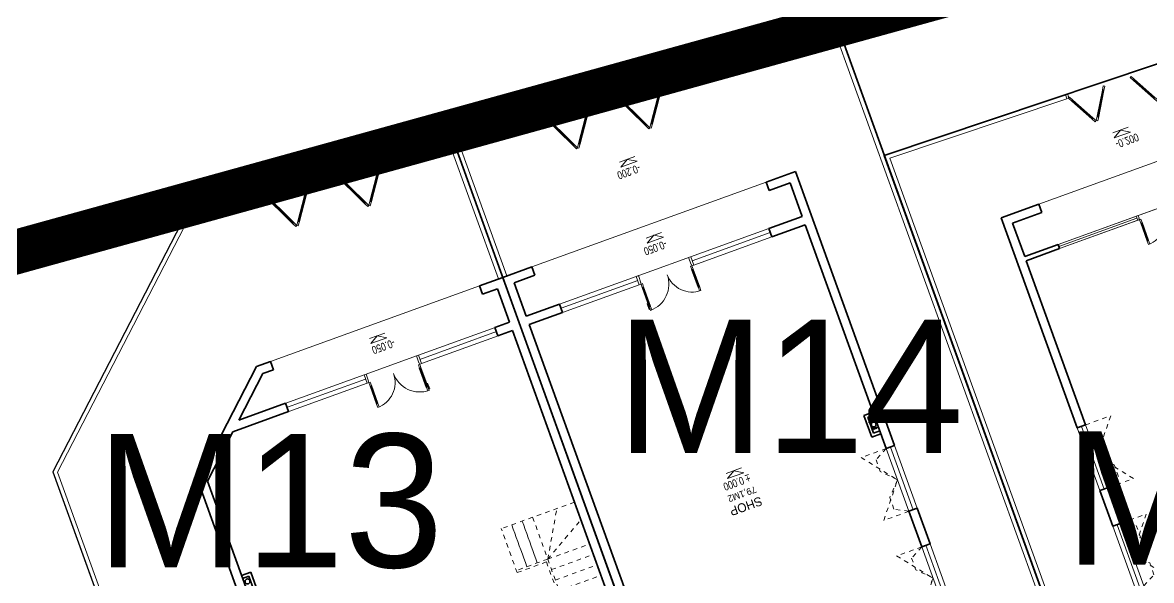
# Model space of a CAD drawing. Header units: metres. Extents: x 551291 to 569219, y 2064429 to 2066248.
# Drawn here: x 552762.54 to 552787.92, y 2065879.98 to 2065892.52 of the extents above; entities that cross this region are included whole.
import ezdxf

# ---------------------------------------------------------------- set-up
doc = ezdxf.new("R2010")
doc.units = ezdxf.units.M
for name, pattern in [('$AUDIT_BAD_LTYPE2', [0]), ('CENTER', [2, 1.25, -0.25, 0.25, -0.25]), ('HIDDEN', [0.375, 0.25, -0.125]), ('HIDDEN2', [0.1875, 0.125, -0.0625])]:
    doc.linetypes.add(name, pattern=pattern)
doc.layers.get('0').update_dxf_attribs({"linetype": 'CONTINUOUS'})
for name, color, linetype in [('-AREA', 2, 'CONTINUOUS'), ('APOLIC', 7, 'CONTINUOUS'), ('ChiaLo', 128, 'CENTER'), ('datOlienke', 42, 'CONTINUOUS'), ('ghi_chu', 7, 'CONTINUOUS'), ('LogDg', 7, 'CONTINUOUS'), ('LoLK', 6, 'CONTINUOUS'), ('RANHGIOI', 2, 'HIDDEN'), ('TEXT25', 2, 'CONTINUOUS'), ('ViaHeS', 32, 'CONTINUOUS')]:
    doc.layers.add(name, color=color, linetype=linetype)
for name, color, linetype, lineweight in [('-CONCRETE', 1, 'CONTINUOUS', 35), ('-DOOR', 137, 'CONTINUOUS', 9), ('-HATCH', 8, 'CONTINUOUS', 5), ('-KH', 143, 'CONTINUOUS', 13), ('-LINE1', 7, 'CONTINUOUS', 18), ('-LINE2', 252, 'CONTINUOUS', 9), ('-TEXT', 7, 'CONTINUOUS', 15), ('-WALL', 4, 'CONTINUOUS', 35)]:
    doc.layers.add(name, color=color, linetype=linetype, lineweight=lineweight)
doc.styles.add('1', font='arial.ttf')
doc.styles.add('avantH', font='', dxfattribs={"height": 10})
doc.styles.add('SVN_AVO_thuong', font='')
doc.styles.add('T1', font='', dxfattribs={"height": 200})
doc.styles.get('avantH').set_extended_font_data('.VnAvantH')
doc.styles.get('SVN_AVO_thuong').set_extended_font_data('SVN-Avo')
doc.styles.get('T1').set_extended_font_data('VNgeometric Light')

# ---------------------------------------------------------------- blocks, each defined once
blk = doc.blocks.new('CONG2')
at = {"layer": '-LINE1', "lineweight": 18}
blk.add_line((257137, -126793), (257137, -126693), dxfattribs=at)
at = {"ltscale": 100}
for p, q in [((255907, -126606), (256397, -125757)), ((256427, -125775), (255937, -126623)), ((256527, -125775), (257017, -126623)), ((257047, -126606), (256557, -125757))]:
    blk.add_line(p, q, dxfattribs=at)
at = {"color": 8, "ltscale": 100}
for points in [[(256412, -125755), (256421, -125760), (255921, -126626), (255912, -126621)], [(256541, -125755), (256533, -125760), (257033, -126626), (257041, -126621)]]:
    blk.add_lwpolyline(points, close=True, dxfattribs=at)
at = {"ltscale": 100}
for points in [[(256477, -125688), (256427, -125775), (256416, -125768), (256421, -125760), (256412, -125755), (256407, -125763), (256397, -125757), (256447, -125671)], [(256477, -125688), (256527, -125775), (256538, -125768), (256533, -125760), (256541, -125755), (256546, -125763), (256557, -125757), (256507, -125671)], [(255917, -126612), (255912, -126621), (255921, -126626), (255926, -126617), (255937, -126623), (255887, -126710), (255857, -126693), (255907, -126606)], [(257036, -126612), (257041, -126621), (257033, -126626), (257028, -126617), (257017, -126623), (257067, -126710), (257097, -126693), (257047, -126606)], [(257087, -126728), (257097, -126728), (257097, -126693), (257137, -126693), (257137, -126793), (257087, -126793)]]:
    blk.add_lwpolyline(points, close=True, dxfattribs=at)
blk = doc.blocks.new('*U1119')
for points in [[(22, 564), (22, 734), (50, 734), (50, 706), (27, 706), (27, 564)], [(0, 0), (50, 0), (50, -40), (60, -40), (60, -246), (0, -246)], [(1599, 0), (1549, 0), (1549, -40), (1539, -40), (1539, -246), (1599, -246)]]:
    blk.add_lwpolyline(points, close=True)
for points in [[(50, 670), (90, 670), (90, 770), (50, 770), (50, 670)], [(50, 673), (50, 100)], [(1549, 629), (1509, 629), (1509, 729), (1549, 729), (1549, 629)], [(1549, 632), (1549, 100)], [(50, 100), (90, 100), (90, 0), (50, 0), (50, 100)], [(1549, 100), (1509, 100), (1509, 0), (1549, 0), (1549, 100)]]:
    blk.add_lwpolyline(points)
at = {"ltscale": 0.3}
for points in [[(820, 0, 0.414214), (50, 770, 0.414214)], [(820, 0, -0.414214), (1549, 729, -0.414214)]]:
    blk.add_lwpolyline(points, format="xyb", dxfattribs=at)
at = {"layer": 'APOLIC', "linetype": '$AUDIT_BAD_LTYPE2'}
for p, q in [((70, 100), (70, 670)), ((90, 670), (90, 100)), ((1509, 629), (1509, 100)), ((1529, 100), (1529, 629))]:
    blk.add_line(p, q, dxfattribs=at)
blk = doc.blocks.new('MAU M13SH')
at = {"layer": '-CONCRETE'}
blk.add_circle((835, 3252, 0), 55, dxfattribs=at)
at = {"layer": '-DOOR'}
for p, q in [((-4509, -23), (-6342, -23)), ((-4509, -123), (-6342, -123)), ((-4509, -223), (-6342, -223)), ((-3258, -223), (-4460, -223)), ((-1342, -23), (-3209, -23)), ((-3209, -123), (-1342, -123)), ((-1342, -223), (-3209, -223))]:
    blk.add_line(p, q, dxfattribs=at)
at = {"layer": '-KH'}
blk.add_line((-3599, -949), (-3967, -949), dxfattribs=at)
blk.add_lwpolyline([(-3978, -832), (-3588, -832), (-3783, -949)], close=True, dxfattribs=at)
blk.add_solid([(-3783, -949), (-3783, -832), (-3978, -832), (-3783, -949)], dxfattribs=at)
at = {"layer": '-LINE1', "linetype": 'Continuous', "ltscale": 10}
for p, q in [((-5341, -4719), (-5348, -4819)), ((-2350, -4951), (-2357, -5050))]:
    blk.add_line(p, q, dxfattribs=at)
blk.add_lwpolyline([(-6885, -4700), (-870, -5165), (4115, -551), (4115, 16777), (-6885, 16777)], close=True, dxfattribs=at)
blk.add_lwpolyline([(-6885, -4700), (-870, -5165), (4115, -551), (4115, 16777), (-6885, 16777)], close=True, dxfattribs=at)
for points in [[(-2350, -4951), (-906, -5062), (4015, -508), (4015, 15278)], [(-6785, -1223), (-6785, -4607), (-5341, -4719)]]:
    blk.add_lwpolyline(points, dxfattribs=at)
at = {"layer": '-LINE2', "linetype": 'HIDDEN'}
for p, q in [((-5685, 5077), (-5685, 6275)), ((-5635, 5127), (-5635, 6288)), ((-5685, 5077), (-6685, 4500)), ((-5685, 5077), (-6262, 4077)), ((-5685, 5077), (-4935, 5077)), ((-5685, 4077), (-5685, 5077)), ((-5635, 5127), (-4935, 5127)), ((-5435, 5077), (-5435, 4077)), ((-5435, 4077), (-5435, 5077)), ((-5185, 5077), (-5185, 4077)), ((-5185, 4077), (-5185, 5077)), ((-4935, 5127), (-4935, 4077)), ((-6685, 4077), (-4935, 4077))]:
    blk.add_line(p, q, dxfattribs=at)
at = {"layer": '-LINE2', "linetype": 'HIDDEN', "lineweight": 18}
for p, q in [((-5685, 5827), (-6685, 5827)), ((-5685, 5577), (-6685, 5577)), ((-5685, 5327), (-6685, 5327)), ((-5685, 5077), (-6685, 5077))]:
    blk.add_line(p, q, dxfattribs=at)
at = {"layer": '-LINE2'}
blk.add_line((-1334, -1223), (-6334, -1223), dxfattribs=at)
at = {"layer": '-WALL'}
for p, q in [((-6885, -1223), (-6885, 14777)), ((-6685, -23), (-6685, 8577)), ((915, 5203), (915, 825)), ((1115, 5203), (1115, 738)), ((695, 3085), (695, 3555)), ((765, 3155), (765, 3485)), ((695, 3085), (915, 3085)), ((765, 3155), (915, 3155)), ((915, 825), (0, -22)), ((1115, 738), (-1002, -1222)), ((-6334, -23), (-6685, -23)), ((-6334, -223), (-6685, -223)), ((-6685, -1023), (-6685, -223)), ((-6334, -23), (-6334, -223)), ((0, -23), (-1334, -23)), ((-1334, -23), (-1334, -223)), ((-216, -223), (-1334, -223)), ((-216, -223), (-1080, -1023)), ((-6334, -1223), (-6885, -1223)), ((-6334, -1023), (-6685, -1023)), ((-6334, -1023), (-6334, -1223)), ((-1080, -1023), (-1334, -1023)), ((-1334, -1023), (-1334, -1223)), ((-1002, -1223), (-1334, -1223))]:
    blk.add_line(p, q, dxfattribs=at)
at = {"layer": '-DOOR', "xscale": 0.8130081300813009, "yscale": 0.8130081300813009, "zscale": 0.8130081300813009}
blk.add_blockref('*U1119', (-4509, -23), dxfattribs=at)
at = {"layer": '-DOOR', "xscale": -1, "rotation": 355.5747452186498}
blk.add_blockref('CONG2', (260805, 101755), dxfattribs=at)
at = {"layer": '-DOOR', "rotation": 355.5747452186257}
blk.add_blockref('CONG2', (-248945, 141205), dxfattribs=at)
at = {"layer": '-TEXT', "style": '1', "width": 0.75}
blk.add_text('-0.050', height=180, dxfattribs=at).set_placement((-4105, -761))
blk = doc.blocks.new('MAU M14SH')
at = {"layer": '-CONCRETE'}
for centre, radius in [((80, 5026, 0), 55), ((49, 5116, 0), 13), ((91, 5116, 0), 13), ((129, 5116, 0), 13), ((80, 4905, 0), 55)]:
    blk.add_circle(centre, radius, dxfattribs=at)
at = {"layer": '-DOOR'}
for p, q in [((-200, 9479), (-200, 7979)), ((-100, 9479), (-100, 7979)), ((0, 9479), (0, 7979)), ((-200, 7129), (-200, 5629)), ((-100, 7129), (-100, 5629)), ((0, 7129), (0, 5629)), ((800, 280), (2667, 280)), ((3967, 280), (5800, 280)), ((2667, 180), (800, 180)), ((800, 80), (3967, 80)), ((3967, 180), (5800, 180)), ((3967, 80), (5800, 80))]:
    blk.add_line(p, q, dxfattribs=at)
at = {"layer": '-HATCH'}
blk.add_line((500, -920), (6100, -920), dxfattribs=at)
at = {"layer": '-KH'}
for p, q in [((3207, 4934), (3575, 4934)), ((3101, -655), (3469, -655)), ((3082, -2464), (3450, -2464))]:
    blk.add_line(p, q, dxfattribs=at)
for points in [[(3586, 5052), (3196, 5052), (3391, 4934)], [(3480, -538), (3090, -538), (3285, -655)], [(3462, -2347), (3071, -2347), (3266, -2464)]]:
    blk.add_lwpolyline(points, close=True, dxfattribs=at)
for points in [[(3391, 4934), (3391, 5052), (3586, 5052), (3391, 4934)], [(3285, -655), (3285, -538), (3480, -538), (3285, -655)], [(3266, -2464), (3266, -2347), (3462, -2347), (3266, -2464)]]:
    blk.add_solid(points, dxfattribs=at)
at = {"layer": '-LINE1', "linetype": 'Continuous', "ltscale": 10}
for p, q in [((1800, -4011), (1808, -3911)), ((4800, -4243), (4808, -4143))]:
    blk.add_line(p, q, dxfattribs=at)
for points in [[(-2100, 16980), (-2100, -3608), (1808, -3911)], [(4808, -4143), (6700, -4289), (6700, -920)]]:
    blk.add_lwpolyline(points, dxfattribs=at)
at = {"layer": '-LINE2', "linetype": 'HIDDEN2', "ltscale": 10}
for p, q in [((600, 9479), (0, 8729)), ((0, 8729), (300, 9039)), ((600, 7979), (0, 8729)), ((0, 8729), (300, 8419)), ((300, 8140), (300, 8419)), ((0, 7979), (300, 8140)), ((0, 7979), (600, 7979)), ((0, 7130), (600, 7130)), ((600, 7130), (0, 6380)), ((0, 7130), (300, 6969)), ((300, 6969), (300, 6690)), ((0, 6380), (300, 6690)), ((600, 5630), (0, 6380)), ((0, 6379), (300, 6069)), ((300, 5790), (300, 6069)), ((0, 5629), (300, 5790)), ((0, 5630), (600, 5630))]:
    blk.add_line(p, q, dxfattribs=at)
at = {"layer": '-WALL', "linetype": 'Continuous', "ltscale": 10}
for p, q in [((6800, -920), (6800, 15080)), ((6600, 280), (6600, 9380)), ((-200, 7979), (-200, 7129)), ((0, 7979), (0, 7129)), ((-200, 5629), (-200, -920)), ((0, 5629), (0, 280)), ((0, 280), (800, 280)), ((5800, 280), (6600, 280)), ((0, 80), (800, 80)), ((0, 80), (0, -720)), ((5800, 80), (6600, 80)), ((6600, -720), (6600, 80)), ((0, -720), (500, -720)), ((6100, -720), (6600, -720)), ((-200, -920), (500, -920)), ((6100, -920), (6800, -920))]:
    blk.add_line(p, q, dxfattribs=at)
at = {"layer": '-WALL'}
for p, q in [((0, 7979), (-200, 7979)), ((0, 7129), (-200, 7129)), ((0, 5629), (-200, 5629)), ((220, 5279), (0, 5279)), ((150, 5209), (0, 5209)), ((150, 4829), (150, 5209)), ((220, 4759), (220, 5279)), ((150, 4829), (0, 4829)), ((220, 4759), (0, 4759)), ((800, 280), (800, 80)), ((5800, 280), (5800, 80)), ((6000, 80), (6000, 80)), ((500, -720), (500, -920)), ((6100, -720), (6100, -920))]:
    blk.add_line(p, q, dxfattribs=at)
at = {"layer": '-WALL', "linetype": 'Continuous', "ltscale": 10}
blk.add_lwpolyline([(-2200, -3701), (6800, -4398), (6800, 17080), (-2200, 17080)], close=True, dxfattribs=at)
at = {"layer": '-DOOR', "xscale": -0.8130081300813009, "yscale": 0.8130081300813009, "zscale": 0.8130081300813009}
blk.add_blockref('*U1119', (3967, 280), dxfattribs=at)
at = {"layer": '-DOOR', "xscale": -1, "rotation": 355.5640760012148}
blk.add_blockref('CONG2', (267974, 102514), dxfattribs=at)
at = {"layer": '-DOOR', "rotation": 355.5854027012493}
blk.add_blockref('CONG2', (-241815, 141966), dxfattribs=at)
at = {"layer": '-TEXT', "style": '1', "width": 0.75}
for s, p in [('%%P 0.000', (3100, 5116)), ('-0.050', (3076, -467)), ('-0.200', (3057, -2276))]:
    blk.add_text(s, height=180, dxfattribs=at).set_placement(p)
at = {"layer": 'TEXT25'}
for s, height, rotation, style, p in [('SHOP', 200, 0, 'SVN_AVO_thuong', (3027, 5677)), ('79,1M2', 150, 360, 'T1', (3062, 5416))]:
    blk.add_text(s, height=height, rotation=rotation, dxfattribs=dict(at, style=style)).set_placement(p)
blk = doc.blocks.new('*U1100')
for points in [[(22, 564), (22, 734), (50, 734), (50, 706), (27, 706), (27, 564)], [(0, 0), (50, 0), (50, -40), (60, -40), (60, -123), (0, -123)], [(1599, 0), (1549, 0), (1549, -40), (1539, -40), (1539, -123), (1599, -123)]]:
    blk.add_lwpolyline(points, close=True)
for points in [[(50, 670), (90, 670), (90, 770), (50, 770), (50, 670)], [(50, 673), (50, 100)], [(1549, 629), (1509, 629), (1509, 729), (1549, 729), (1549, 629)], [(1549, 632), (1549, 100)], [(50, 100), (90, 100), (90, 0), (50, 0), (50, 100)], [(1549, 100), (1509, 100), (1509, 0), (1549, 0), (1549, 100)]]:
    blk.add_lwpolyline(points)
at = {"ltscale": 0.3}
for points in [[(820, 0, 0.414214), (50, 770, 0.414214)], [(820, 0, -0.414214), (1549, 729, -0.414214)]]:
    blk.add_lwpolyline(points, format="xyb", dxfattribs=at)
at = {"layer": 'APOLIC', "linetype": '$AUDIT_BAD_LTYPE2'}
for p, q in [((70, 100), (70, 670)), ((90, 670), (90, 100)), ((1509, 629), (1509, 100)), ((1529, 100), (1529, 629))]:
    blk.add_line(p, q, dxfattribs=at)
blk = doc.blocks.new('C2')
at = {"layer": '-LINE1', "lineweight": 18}
blk.add_line((191910, -38809), (191841, -38737), dxfattribs=at)
at = {"ltscale": 100}
for p, q in [((191847, -38612), (191705, -38029)), ((191739, -38021), (191881, -38604)), ((191812, -37952), (192387, -38121)), ((192397, -38087), (191821, -37918))]:
    blk.add_line(p, q, dxfattribs=at)
for points in [[(191716, -37924), (191739, -38021), (191727, -38024), (191725, -38014), (191715, -38016), (191717, -38026), (191705, -38029), (191682, -37932)], [(191716, -37924), (191812, -37952), (191815, -37940), (191805, -37937), (191808, -37927), (191818, -37930), (191821, -37918), (191725, -37890)], [(192394, -38099), (192403, -38102), (192400, -38111), (192391, -38109), (192387, -38121), (192483, -38149), (192493, -38115), (192397, -38087)], [(191902, -38728), (191895, -38735), (191870, -38709), (191841, -38737), (191910, -38809), (191947, -38775)], [(191859, -38609), (191861, -38619), (191871, -38616), (191869, -38607), (191881, -38604), (191904, -38701), (191870, -38709), (191847, -38612)]]:
    blk.add_lwpolyline(points, close=True, dxfattribs=at)
at = {"color": 8, "ltscale": 100}
for points in [[(191715, -38016), (191725, -38014), (191871, -38616), (191861, -38619)], [(191808, -37927), (191805, -37937), (192400, -38111), (192403, -38102)]]:
    blk.add_lwpolyline(points, close=True, dxfattribs=at)
blk = doc.blocks.new('MAU M10SH')
at = {"layer": '-DOOR'}
for p, q in [((-200, 7775), (-200, 6275)), ((-100, 7775), (-100, 6275)), ((0, 7775), (0, 6275)), ((-200, 5425), (-200, 3925)), ((-100, 5425), (-100, 3925)), ((0, 5425), (0, 3925)), ((800, 0), (2667, 0)), ((2667, -50), (800, -50))]:
    blk.add_line(p, q, dxfattribs=at)
blk.add_lwpolyline([(2740, 0), (800, 0), (800, -100), (5800, -100), (5800, 0), (3893, 0)], dxfattribs=at)
at = {"layer": '-HATCH'}
blk.add_line((5800, -100), (800, -100), dxfattribs=at)
at = {"layer": '-KH'}
blk.add_line((2808, -2039), (3176, -2039), dxfattribs=at)
blk.add_lwpolyline([(3187, -1921), (2797, -1921), (2992, -2039)], close=True, dxfattribs=at)
blk.add_solid([(2992, -2039), (2992, -1921), (3187, -1921), (2992, -2039)], dxfattribs=at)
at = {"layer": '-LINE1'}
blk.add_line((2101, -3210), (2098, -3110), dxfattribs=at)
blk.add_lwpolyline([(6700, 12350), (6700, 14250), (-2100, 14250), (-2100, -3208), (2098, -3110)], dxfattribs=at)
at = {"layer": '-LINE2', "linetype": 'HIDDEN2', "ltscale": 10}
for p, q in [((-1, 7775), (299, 7615)), ((599, 7775), (0, 7025)), ((299, 7615), (300, 7336)), ((0, 7025), (300, 7336)), ((0, 7026), (300, 6715)), ((599, 6275), (0, 7025)), ((299, 6436), (300, 6715)), ((-1, 6276), (299, 6436)), ((-1, 6275), (599, 6275)), ((-1, 5425), (599, 5425)), ((-1, 5425), (299, 5265)), ((599, 5425), (0, 4675)), ((299, 5265), (300, 4986)), ((0, 4675), (300, 4986)), ((599, 3925), (0, 4675)), ((-1, 3925), (599, 3925))]:
    blk.add_line(p, q, dxfattribs=at)
at = {"layer": '-LINE2'}
blk.add_line((700, -1100), (5900, -1100), dxfattribs=at)
at = {"layer": '-WALL'}
for p, q in [((-200, 5425), (-200, 6275)), ((0, 6275), (-200, 6275)), ((0, 5425), (0, 6275)), ((0, 5425), (-200, 5425)), ((-200, -1096), (-200, 3925)), ((0, 3925), (-200, 3925)), ((0, 0), (0, 3925)), ((800, 0), (0, 0)), ((800, 0), (800, -100)), ((800, -100), (0, -100)), ((0, -896), (0, -100)), ((700, -900), (0, -900)), ((700, -900), (700, -1100)), ((700, -1100), (-200, -1100))]:
    blk.add_line(p, q, dxfattribs=at)
blk.add_lwpolyline([(6800, -3100), (6800, 14350), (-2200, 14350), (-2200, -3310)], close=True, dxfattribs=at)
at = {"layer": '-DOOR', "xscale": -0.8130081300813009, "yscale": 0.8130081300813009, "zscale": 0.8130081300813009}
blk.add_blockref('*U1100', (3967, 0), dxfattribs=at)
at = {"layer": '-DOOR', "rotation": 317.706486857325}
blk.add_blockref('C2', (-113741, 154640), dxfattribs=at)
at = {"layer": '-DOOR', "xscale": -1, "rotation": 44.96683109927837}
blk.add_blockref('C2', (112853, 159927), dxfattribs=at)
at = {"layer": '-TEXT', "style": '1', "width": 0.75}
blk.add_text('-0.200', height=180, dxfattribs=at).set_placement((2783, -1851))

msp = doc.modelspace()

# ---------------------------------------------------------------- linework, layer by layer
at = {"layer": 'ChiaLo', "ltscale": 5}
for points in [[(552811.559, 2065807.568), (552780.852, 2065892.467)], [(552779.457, 2065869.864), (552772.152, 2065890.061)]]:
    msp.add_lwpolyline(points, dxfattribs=at)
at = {"layer": 'datOlienke'}
msp.add_lwpolyline([(552795.367, 2065896.481), (552766.337, 2065888.453), (552763.219, 2065882.418), (552791.05, 2065805.468), (552797.453, 2065802.466), (552825.664, 2065812.67), (552828.666, 2065819.073), (552801.887, 2065893.112)], close=True, dxfattribs=at)
at = {"layer": 'LogDg'}
msp.add_lwpolyline([(552834.308, 2065821.113), (552808.662, 2065892.021, 0.391769), (552790.558, 2065901.376), (552764.902, 2065894.281, 0.43702), (552759.511, 2065883.849), (552788.229, 2065804.447, 0.414214), (552798.473, 2065799.645), (552829.506, 2065810.869, 0.414214)], format="xyb", close=True, dxfattribs=at)
at = {"layer": 'LoLK'}
for points in [[(552789.552, 2065894.873), (552780.852, 2065892.467), (552787.92, 2065872.925), (552796.384, 2065875.986)], [(552780.852, 2065892.467), (552772.152, 2065890.061), (552779.457, 2065869.864), (552787.92, 2065872.925)], [(552772.152, 2065890.061), (552766.337, 2065888.453), (552763.219, 2065882.418), (552769.113, 2065866.122), (552779.457, 2065869.864)]]:
    msp.add_lwpolyline(points, close=True, dxfattribs=at)
at = {"layer": 'RANHGIOI', "color": 1, "ltscale": 9, "const_width": 1}
msp.add_lwpolyline([(553192.795, 2066065.552), (552852.13, 2065917.062), (552851.284, 2065916.699, -0.005137), (552817.38, 2065902.569), (552530.906, 2065823.343, -0.020567), (552489.898, 2065813.798), (552444.68, 2065805.217, -0.021218), (552401.701, 2065798.935), (552284.485, 2065786.856), (552281.659, 2065769.592, 0.128574), (552287.703, 2065705.115), (552292.618, 2065691.616, 0.039408), (552300.98, 2065673.287), (552313.951, 2065649.921), (552360.554, 2065580.983, -0.11987), (552385.419, 2065514.078), (552400.206, 2065388.529), (552403.648, 2065367.199), (552408.852, 2065368.84), (552857.643, 2065519.452, 0.050684), (553038.548, 2065601.341), (553209.442, 2065700.633)], format="xyb", dxfattribs=at)
at = {"layer": 'ViaHeS'}
msp.add_lwpolyline([(552795.367, 2065896.481), (552766.337, 2065888.453), (552763.219, 2065882.418), (552791.05, 2065805.468), (552797.453, 2065802.466), (552825.664, 2065812.67), (552828.666, 2065819.073), (552801.887, 2065893.112)], close=True, dxfattribs=at)

# ---------------------------------------------------------------- next in the draw order: block references
at = {"layer": '-AREA', "xscale": 0.001, "yscale": 0.001, "zscale": 0.001, "rotation": 199.8842788951021}
msp.add_blockref('MAU M13SH', (552767.276, 2065883.299), dxfattribs=at)

# ---------------------------------------------------------------- next in the draw order: block references
at = {"layer": '-AREA', "xscale": 0.0009999999999999998, "yscale": 0.0009999999999999998, "zscale": 0.0009999999999999998, "rotation": 199.8842788599998}
msp.add_blockref('MAU M14SH', (552780.042, 2065888.238), dxfattribs=at)

# ---------------------------------------------------------------- next in the draw order: texts
at = {"layer": 'ghi_chu', "lineweight": -2, "style": 'avantH'}
msp.add_text('M13', height=3, dxfattribs=at).set_placement((552764.198, 2065880.274))

# ---------------------------------------------------------------- next in the draw order: texts
msp.add_text('M14', height=3, dxfattribs=at).set_placement((552775.893, 2065882.842))

# ---------------------------------------------------------------- next in the draw order: block references
at = {"layer": '-AREA', "xscale": -0.001, "yscale": 0.001, "zscale": 0.001, "rotation": 199.8994076563737}
msp.add_blockref('MAU M10SH', (552785.105, 2065887.167), dxfattribs=at)

# ---------------------------------------------------------------- next in the draw order: texts
at = {"layer": 'ghi_chu', "lineweight": -2, "style": 'avantH'}
msp.add_text('M10', height=3, dxfattribs=at).set_placement((552785.974, 2065880.332))

doc.saveas('drawing.dxf')
